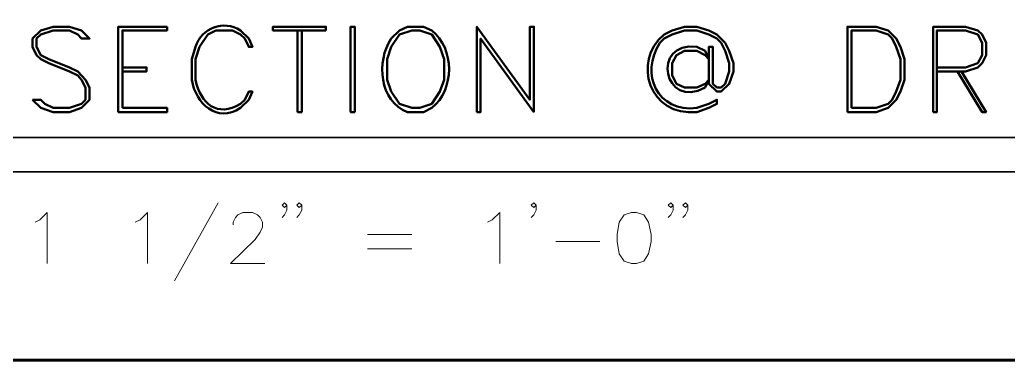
# Model space of a CAD drawing. Header units: inches. Extents: x 5 to 516, y -193 to 129.
# Drawn here: x 348.672 to 349.875, y -12.334 to -11.92 of the extents above; entities that cross this region are included whole.
import ezdxf

# ---------------------------------------------------------------- set-up
doc = ezdxf.new("R2010")
doc.units = ezdxf.units.IN
doc.header["$MEASUREMENT"] = 0
doc.layers.add('PDF6_Geometry', color=7, linetype='Continuous')

msp = doc.modelspace()

# ---------------------------------------------------------------- linework, layer by layer
at = {"layer": 'PDF6_Geometry', "lineweight": 50}
for points in [[(348.6873677, -12.0172484), (348.6973677, -12.0272484), (348.7123677, -12.0322484), (348.7323677, -12.0322484), (348.7468121, -12.0272484), (348.7568121, -12.0172484), (348.7568121, -12.0022484), (348.7518121, -11.992804), (348.7423677, -11.982804), (348.7323677, -11.977804), (348.7073677, -11.967804), (348.6973677, -11.962804), (348.6923677, -11.952804), (348.6923677, -11.942804), (348.6973677, -11.937804), (348.7123677, -11.932804), (348.7323677, -11.932804), (348.7423677, -11.937804), (348.7468121, -11.942804), (348.7568121, -11.942804), (348.7468121, -11.932804), (348.7323677, -11.9283595), (348.7123677, -11.9283595), (348.6973677, -11.932804), (348.6873677, -11.942804), (348.6873677, -11.952804), (348.6923677, -11.962804), (348.6973677, -11.967804), (348.7073677, -11.972804), (348.7323677, -11.982804), (348.7423677, -11.987804), (348.7468121, -11.992804), (348.7518121, -12.0022484), (348.7518121, -12.0172484), (348.7468121, -12.0222484), (348.7323677, -12.0272484), (348.7123677, -12.0272484), (348.7023677, -12.0222484), (348.6973677, -12.0172484)], [(349.0445899, -11.9328046), (348.9801454, -11.9328046), (348.9801454, -11.9283601), (349.0445899, -11.9283601)], [(349.07959, -12.032249), (349.07959, -11.9283601), (349.07459, -11.9283601), (349.07459, -12.032249)], [(349.1490342, -11.9328044), (349.1340342, -11.9378044), (349.1240342, -11.9528044), (349.1190342, -11.9678044), (349.1190342, -11.9928044), (349.1240342, -12.0072488), (349.1340342, -12.0222488), (349.1490342, -12.0272488), (349.1590342, -12.0272488), (349.1734787, -12.0222488), (349.1834787, -12.0072488), (349.1884787, -11.9928044), (349.1884787, -11.9678044), (349.1834787, -11.9528044), (349.1734787, -11.9378044), (349.1590342, -11.9328044)], [(349.6795896, -12.032249), (349.7145896, -12.032249), (349.7290341, -12.027249), (349.7390341, -12.017249), (349.7440341, -12.007249), (349.7490341, -11.9928046), (349.7490341, -11.9678046), (349.7440341, -11.9528046), (349.7390341, -11.9428046), (349.7290341, -11.9328046), (349.7145896, -11.9283601), (349.6795896, -11.9283601)], [(349.68459, -12.0272488), (349.71459, -12.0272488), (349.7290344, -12.0222488), (349.7340344, -12.0172488), (349.7390344, -12.0072488), (349.7440344, -11.9928044), (349.7440344, -11.9678044), (349.7390344, -11.9528044), (349.7340344, -11.9428044), (349.7290344, -11.9378044), (349.71459, -11.9328044), (349.68459, -11.9328044)]]:
    msp.add_lwpolyline(points, close=True, dxfattribs=at)
for points in [[(348.8512563, -11.9283601), (348.7918118, -11.9283601), (348.7918118, -12.032249)], [(348.8512566, -11.92836), (348.8512566, -11.9328044), (348.7968122, -11.9328044), (348.7968122, -12.0272488)], [(348.8857009, -11.9928047), (348.8857009, -11.9678047), (348.8907009, -11.9528047), (348.9007009, -11.9378047), (348.9107009, -11.9328047), (348.9307009, -11.9328047), (348.9407009, -11.9378047), (348.9457009, -11.9428047), (348.9507009, -11.9528047), (348.9551453, -11.9528047), (348.9507009, -11.9428047), (348.9407009, -11.9328047)], [(349.0101453, -11.9328044), (349.0101453, -12.0322488)], [(349.0151457, -11.9328044), (349.0151457, -12.0322488), (349.0101457, -12.0322488)], [(349.1734789, -11.9328046), (349.1634789, -11.9283601), (349.1440344, -11.9283601), (349.1340344, -11.9328046), (349.1240344, -11.9428046)], [(349.2979233, -12.032249), (349.2979233, -11.9283601), (349.2929233, -11.9283601), (349.2929233, -12.017249), (349.2284788, -11.9283601), (349.2284788, -12.032249)], [(349.4512564, -11.9478047), (349.4562564, -11.9428047), (349.4662564, -11.9378047), (349.4812564, -11.9328047), (349.4962564, -11.9328047), (349.5107008, -11.9378047), (349.5207008, -11.9428047), (349.5257008, -11.9478047), (349.5307008, -11.9578047), (349.5357008, -11.9728047), (349.5357008, -11.9828047), (349.5307008, -11.9978047), (349.5257008, -12.0022492), (349.5207008, -12.0022492), (349.5157008, -11.9978047), (349.5157008, -11.9528047), (349.5107008, -11.9528047), (349.5107008, -11.9978047), (349.5207008, -12.0072492), (349.5257008, -12.0072492), (349.5357008, -11.9978047), (349.5407008, -11.9828047), (349.5407008, -11.9728047), (349.5357008, -11.9578047), (349.5307008, -11.9478047), (349.5207008, -11.9378047), (349.5107008, -11.9328047), (349.4962564, -11.9283603), (349.4812564, -11.9283603), (349.4662564, -11.9328047), (349.4562564, -11.9378047)], [(349.7884786, -11.9778044), (349.8234786, -11.9778044), (349.8384786, -11.9728044), (349.8434786, -11.9628044), (349.8434786, -11.9478044), (349.8384786, -11.9378044), (349.8234786, -11.9328044), (349.7884786, -11.9328044), (349.7884786, -12.0322488), (349.7840342, -12.0322488)], [(349.7884788, -11.9828046), (349.8234788, -11.9828046), (349.8384788, -11.9778046), (349.8434788, -11.9728046), (349.8484788, -11.9628046), (349.8484788, -11.9478046), (349.8434788, -11.9378046), (349.8384788, -11.9328046), (349.8234788, -11.9283601), (349.7840343, -11.9283601), (349.7840343, -12.032249)], [(349.2979231, -12.0322484), (349.2329231, -11.942804), (349.2329231, -12.0322484), (349.2284786, -12.0322484)], [(348.8857009, -11.9528047), (348.8812564, -11.9678047), (348.8812564, -11.9928047)], [(349.5062564, -12.0022491), (349.5107008, -11.9928047), (349.5062564, -11.9978047), (349.4962564, -12.0022491), (349.4812564, -12.0022491), (349.4712564, -11.9978047), (349.4662564, -11.9878047), (349.4662564, -11.9728047), (349.4712564, -11.9628047), (349.4812564, -11.9578047), (349.4962564, -11.9578047), (349.5062564, -11.9628047), (349.5107008, -11.9678047), (349.5062564, -11.9578047), (349.4962564, -11.9528047)], [(348.7968122, -11.9778043), (348.8262566, -11.9778043), (348.8262566, -11.9828043), (348.7968122, -11.9828043)], [(349.8134787, -11.9828046), (349.8434787, -12.0322491), (349.8484787, -12.0322491), (349.8184787, -11.9828046)], [(348.9407009, -12.0272492), (348.9507009, -12.0172492), (348.9551453, -12.0072492), (348.9507009, -12.0072492), (348.9457009, -12.0172492), (348.9407009, -12.0222492)], [(349.4962564, -12.0322492), (349.5107008, -12.0272492), (349.5207008, -12.0222492), (349.5207008, -12.0172492), (349.5107008, -12.0222492), (349.4962564, -12.0272492)], [(348.7968122, -12.0272484), (348.8512566, -12.0272484), (348.8512566, -12.0322484), (348.7918122, -12.0322484)], [(349.1440344, -12.032249), (349.1634789, -12.032249), (349.1734789, -12.027249)]]:
    msp.add_lwpolyline(points, dxfattribs=at)
at = {"layer": 'PDF6_Geometry', "lineweight": 35}
for points in [[(348.465701, -12.0633597), (351.4745897, -12.0633597)], [(348.465701, -12.1050264), (351.4745897, -12.1050264)]]:
    msp.add_lwpolyline(points, dxfattribs=at)
at = {"layer": 'PDF6_Geometry', "lineweight": 15}
for points in [[(348.9134786, -12.1428049), (348.8601453, -12.2378049)], [(348.996812, -12.145582), (348.9940342, -12.1483598), (348.9912564, -12.145582), (348.9940342, -12.1428042), (348.996812, -12.145582), (348.996812, -12.1516931), (348.9940342, -12.1572487), (348.9912564, -12.160582)], [(349.0151457, -12.145582), (349.0118124, -12.1483598), (349.0090346, -12.145582), (349.0118124, -12.1428042), (349.0151457, -12.145582), (349.0151457, -12.1516931), (349.0118124, -12.1572487), (349.0090346, -12.160582)], [(349.3007009, -12.145582), (349.2979231, -12.1483598), (349.2945898, -12.145582), (349.2979231, -12.1428042), (349.3007009, -12.145582), (349.3007009, -12.1516931), (349.2979231, -12.1572487), (349.2945898, -12.160582)], [(349.4673676, -12.145582), (349.4645898, -12.1483598), (349.4612565, -12.145582), (349.4645898, -12.1428042), (349.4673676, -12.145582), (349.4673676, -12.1516931), (349.4645898, -12.1572487), (349.4612565, -12.160582)], [(349.4851452, -12.145582), (349.4823674, -12.1483598), (349.4790341, -12.145582), (349.4823674, -12.1428042), (349.4851452, -12.145582), (349.4851452, -12.1516931), (349.4823674, -12.1572487), (349.4790341, -12.160582)], [(348.6907009, -12.1661373), (348.6962564, -12.1633595), (348.7051453, -12.1544706), (348.7051453, -12.2166928)], [(348.8123677, -12.1661373), (348.8184788, -12.1633595), (348.8273677, -12.1544706), (348.8273677, -12.2166928)], [(348.9318124, -12.1694705), (348.9318124, -12.1661371), (348.9345901, -12.1605816), (348.9373679, -12.1572483), (348.943479, -12.1544705), (348.9551457, -12.1544705), (348.9612568, -12.1572483), (348.9645901, -12.1605816), (348.9673679, -12.1661371), (348.9673679, -12.1722483), (348.9645901, -12.1783594), (348.958479, -12.1872483), (348.928479, -12.2166927), (348.9701457, -12.2166927)], [(349.2412566, -12.1661373), (349.2468122, -12.1633595), (349.2562566, -12.1544706), (349.2562566, -12.2166928)], [(349.0951453, -12.1811372), (349.1490341, -12.1811372)], [(349.32459, -12.1900269), (349.3779233, -12.1900269)], [(349.0951453, -12.1989154), (349.1490341, -12.1989154)]]:
    msp.add_lwpolyline(points, dxfattribs=at)
msp.add_lwpolyline([(349.4168118, -12.1544716), (349.4079229, -12.1572494), (349.4018118, -12.1661383), (349.399034, -12.1811383), (349.399034, -12.1900272), (349.4018118, -12.2050272), (349.4079229, -12.2139161), (349.4168118, -12.2166939), (349.4229229, -12.2166939), (349.4318118, -12.2139161), (349.4373674, -12.2050272), (349.4407007, -12.1900272), (349.4407007, -12.1811383), (349.4373674, -12.1661383), (349.4318118, -12.1572494), (349.4229229, -12.1544716)], close=True, dxfattribs=at)
at = {"layer": 'PDF6_Geometry', "lineweight": 60}
msp.add_lwpolyline([(334.3940348, -12.3344711), (355.5607009, -12.3344711)], close=True, dxfattribs=at)
at = {"layer": 'PDF6_Geometry', "lineweight": 50}
for points in [[(348.9407009, -11.9328047), (348.9194601, -11.919814), (348.8935712, -11.9292955), (348.8857009, -11.9528047)], [(349.1734789, -12.027249), (349.2015807, -12.0052768), (349.2014789, -11.9547953), (349.1734789, -11.9328046)], [(349.4562564, -11.9378047), (349.4167564, -11.971064), (349.4387657, -12.038138), (349.4962564, -12.0322492)], [(349.1240344, -11.9428046), (349.1054511, -11.9705916), (349.1097103, -12.0190175), (349.1440344, -12.032249)], [(349.4962564, -12.0272492), (349.4480805, -12.0327677), (349.4264694, -11.9863418), (349.4512564, -11.9478047)], [(349.4962564, -11.9528047), (349.4399138, -11.9454065), (349.4559045, -12.0308695), (349.5062564, -12.0022491)], [(348.8812564, -11.9928047), (348.8858768, -12.0223418), (348.9118768, -12.0458418), (348.9407009, -12.0272492)], [(348.8857009, -11.9928047), (348.8920712, -12.0220362), (348.9123768, -12.0393788), (348.9407009, -12.0222492)]]:
    msp.add_open_spline(points, degree=3, dxfattribs=at)

doc.saveas('drawing.dxf')
